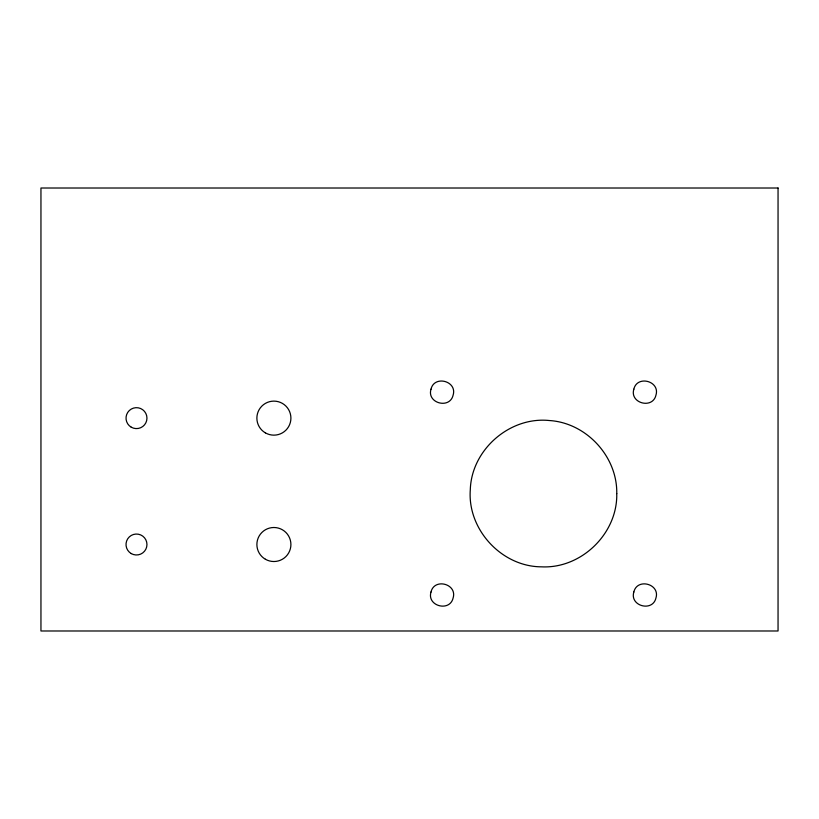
<?xml version="1.0" encoding="UTF-8"?>
<svg xmlns="http://www.w3.org/2000/svg" width="819" height="819" viewBox="0 0 819 819"><rect width="100%" height="100%" fill="white"/><g stroke="black" fill="none" stroke-linecap="round" stroke-linejoin="round"><path stroke-width="1.23" d="M616.758 493.581C617.71 533.466 581.367 568.847 541.523 566.84C501.627 566.717 467.229 529.453 470.301 489.68C471.478 449.805 509.643 416.41 549.324 420.526C586.302 422.768 617.485 456.541 616.758 493.581M430.999 389.199C426.648 403.265 449.846 409.48 453.122 395.127C457.463 381.06 434.265 374.846 430.999 389.199M430.999 592.035C426.648 606.101 449.846 612.315 453.122 597.962C457.463 583.896 434.265 577.682 430.999 592.035M633.834 389.199C629.494 403.265 652.692 409.48 655.958 395.127C660.298 381.06 637.1 374.846 633.834 389.199M633.834 592.035C629.494 606.101 652.692 612.315 655.958 597.962C660.298 583.896 637.1 577.682 633.834 592.035M778.05 188.012L40.95 188.012L40.95 630.988L778.05 630.988L778.05 188.012M265.387 559.244A17.015 17.015 0 0 0 290.909 544.512A17.015 17.015 0 0 0 265.387 529.78A17.015 17.015 0 0 0 265.387 559.244M265.387 432.872A17.015 17.015 0 0 0 290.909 418.13A17.015 17.015 0 0 0 265.387 403.398A17.015 17.015 0 0 0 265.387 432.872M131.255 427.201A10.473 10.473 0 0 0 146.959 418.13A10.473 10.473 0 0 0 131.255 409.07A10.473 10.473 0 0 0 131.255 427.201M131.255 553.583A10.473 10.473 0 0 0 146.959 544.512A10.473 10.473 0 0 0 131.255 535.442A10.473 10.473 0 0 0 131.255 553.583"/></g></svg>
